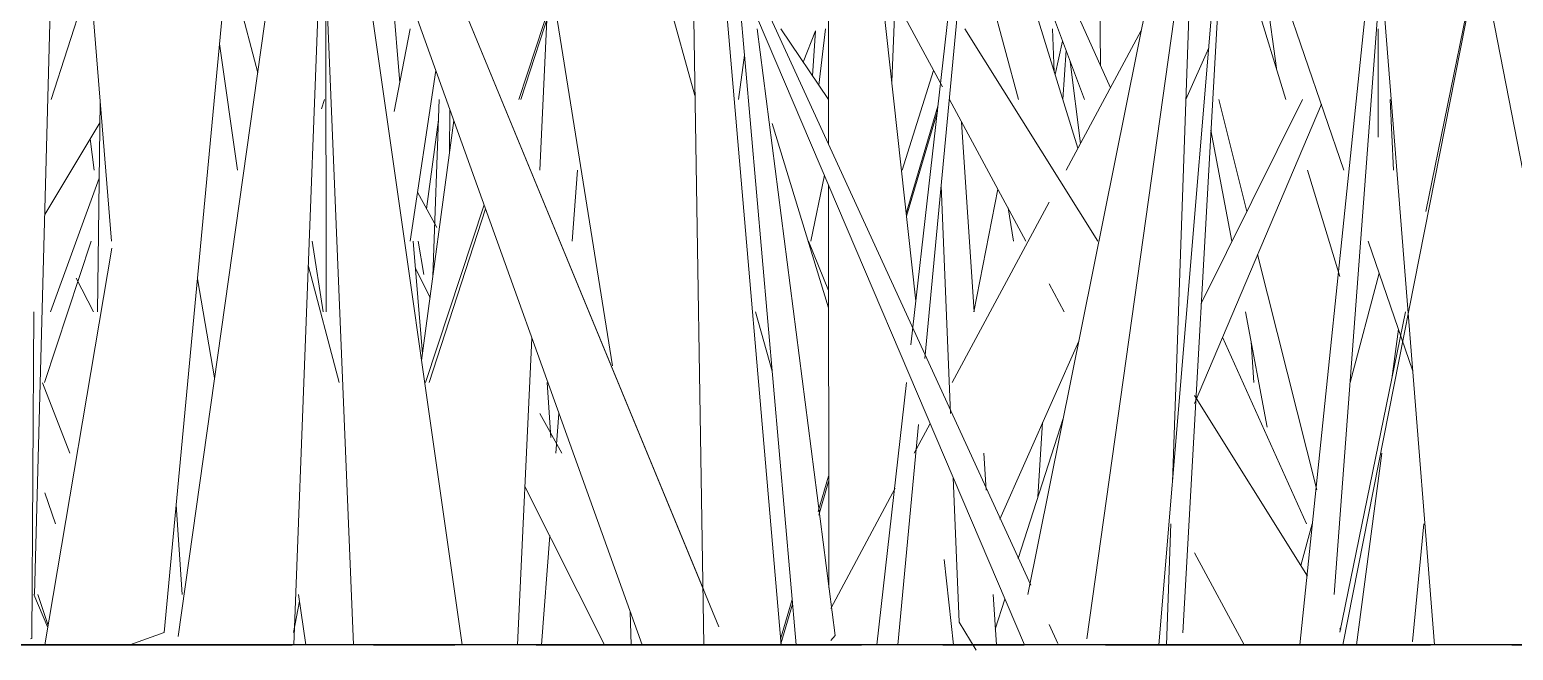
# Model space of a CAD drawing. Header units: millimetres. Extents: x -10020 to 20888, y -4665 to 12339.
# Drawn here: x 2640.8 to 2698.7, y 3047.8 to 3072 of the extents above; entities that cross this region are included whole.
import ezdxf

# ---------------------------------------------------------------- set-up
doc = ezdxf.new("R2010")
doc.units = ezdxf.units.MM
doc.linetypes.add('Grid Line 1_2_', pattern=[22.225, 12.7, -3.175, 3.175, -3.175])
doc.layers.add('G-IMPT', color=8, linetype='Continuous', lineweight=9)

# ---------------------------------------------------------------- blocks, each defined once
blk = doc.blocks.new('Grass Array - 25_dwg-V22-West')
at = {"layer": 'G-IMPT'}
for p, q in [((2692.87, 3098.365), (2702.67, 3048.049)), ((2662.163, 3097.633), (2660.699, 3066.517)), ((2679.748, 3049.962), (2688.428, 3093.079)), ((2667.099, 3048), (2666.414, 3091.003)), ((2653.432, 3048), (2651.691, 3089.857)), ((2675.188, 3059.712), (2678.64, 3090.06)), ((2646.03, 3048.487), (2649.806, 3088.588)), ((2666.695, 3087.745), (2676.425, 3069.767)), ((2659.879, 3069.275), (2665.755, 3087.081)), ((2641.938, 3085.829), (2640.975, 3049.962)), ((2643.972, 3063.757), (2642.187, 3085.829)), ((2667.099, 3050.131), (2652.371, 3085.829)), ((2667.684, 3048.711), (2652.371, 3085.829)), ((2690.37, 3048), (2694.285, 3085.829)), ((2682.584, 3070.611), (2682.445, 3085.6)), ((2651.656, 3084.266), (2646.576, 3048.331)), ((2666.758, 3069.438), (2662.934, 3083.07)), ((2667.08, 3083.274), (2670.118, 3048)), ((2652.754, 3082.417), (2657.672, 3048)), ((2677.937, 3082.59), (2675.733, 3059.18)), ((2682.978, 3069.735), (2677.741, 3081.367)), ((2684.863, 3048), (2687.631, 3081.019)), ((2653.078, 3080.311), (2664.691, 3048)), ((2663.466, 3080.04), (2659.965, 3069.275)), ((2677.741, 3080.168), (2681.708, 3067.373)), ((2678.484, 3078.574), (2681.966, 3069.275)), ((2692.048, 3048), (2698.089, 3078.57)), ((2671.963, 3077.552), (2671.969, 3067.555)), ((2682.059, 3048.245), (2686.238, 3077.997)), ((2679.874, 3050.336), (2667.618, 3077.034)), ((2651.097, 3048), (2652.178, 3076.393)), ((2679.392, 3069.275), (2677.384, 3076.723)), ((2667.711, 3075.948), (2679.619, 3048)), ((2687.308, 3075.272), (2685.802, 3048.475)), ((2689.1, 3075.259), (2692.095, 3066.516)), ((2649.685, 3070.323), (2648.507, 3074.793)), ((2654.826, 3074.793), (2655.235, 3069.928)), ((2688.865, 3074.793), (2689.458, 3070.497)), ((2695.631, 3048), (2693.5, 3074.793)), ((2652.365, 3060.998), (2652.341, 3074.23)), ((2661.067, 3074.344), (2663.539, 3058.89)), ((2668.404, 3074.321), (2670.709, 3048)), ((2675.382, 3061.417), (2673.966, 3074.311)), ((2689.831, 3069.275), (2688.238, 3074.495)), ((2693.537, 3074.33), (2691.709, 3049.962)), ((2641.618, 3069.275), (2642.909, 3073.291)), ((2674.442, 3069.972), (2674.57, 3073.195)), ((2696.989, 3073.192), (2695.296, 3064.913)), ((2686.043, 3072.515), (2685.395, 3054.355)), ((2655.643, 3072.034), (2655.018, 3068.81)), ((2672.237, 3048.369), (2669.184, 3072.034)), ((2670.114, 3072.034), (2671.968, 3069.277)), ((2671.459, 3071.958), (2670.985, 3070.74)), ((2671.349, 3070.198), (2671.459, 3071.958)), ((2671.594, 3069.834), (2671.852, 3072.034)), ((2682.483, 3063.757), (2677.299, 3072.034)), ((2680.785, 3070.349), (2680.721, 3072.034)), ((2681.248, 3066.516), (2684.178, 3071.967)), ((2693.427, 3072.034), (2693.434, 3067.806)), ((2648.192, 3071.45), (2648.902, 3066.516)), ((2681.111, 3071.558), (2680.815, 3070.253)), ((2681.245, 3071.201), (2681.123, 3069.275)), ((2686.815, 3071.288), (2685.921, 3069.275)), ((2668.459, 3069.275), (2668.695, 3071.006)), ((2681.408, 3070.764), (2681.808, 3067.558)), ((2655.638, 3063.757), (2656.636, 3070.412)), ((2674.85, 3066.516), (2676.075, 3070.414)), ((2643.533, 3069.183), (2643.427, 3060.998)), ((2652.178, 3068.918), (2652.29, 3069.275)), ((2656.527, 3062.39), (2656.776, 3069.275)), ((2657.193, 3068.862), (2657.173, 3067.227)), ((2675.007, 3064.836), (2676.241, 3069.014)), ((2676.691, 3069.275), (2679.678, 3063.757)), ((2691.212, 3069.094), (2686.26, 3057.421)), ((2686.524, 3061.325), (2690.482, 3069.275)), ((2687.205, 3069.275), (2688.305, 3064.903)), ((2694.03, 3066.516), (2693.905, 3069.275)), ((2643.522, 3068.369), (2641.373, 3064.794)), ((2656.087, 3059.093), (2657.337, 3068.46)), ((2656.281, 3065.01), (2656.747, 3068.482)), ((2669.773, 3068.344), (2671.973, 3061.146)), ((2676.224, 3068.815), (2675.019, 3064.721)), ((2677.663, 3060.998), (2677.167, 3068.396)), ((2643.143, 3067.737), (2643.302, 3066.516)), ((2686.903, 3068.075), (2687.723, 3063.757)), ((2641.591, 3060.998), (2643.494, 3066.204)), ((2662.169, 3066.516), (2661.959, 3063.757)), ((2671.275, 3063.757), (2671.809, 3066.33)), ((2671.97, 3065.953), (2671.98, 3050.225)), ((2691.94, 3062.367), (2690.674, 3066.516)), ((2656.68, 3064.288), (2655.923, 3065.658)), ((2676.368, 3065.924), (2676.733, 3057.035)), ((2678.582, 3065.781), (2677.65, 3060.998)), ((2656.236, 3058.239), (2658.522, 3065.164)), ((2658.578, 3065.009), (2656.376, 3058.239)), ((2676.798, 3058.239), (2680.581, 3065.277)), ((2678.979, 3065.048), (2679.191, 3063.757)), ((2641.361, 3058.239), (2643.19, 3063.757)), ((2652.235, 3060.998), (2651.818, 3063.757)), ((2655.754, 3063.757), (2656.123, 3059.362)), ((2655.955, 3063.757), (2656.171, 3062.445)), ((2671.184, 3063.757), (2671.973, 3061.822)), ((2693.041, 3063.757), (2694.779, 3058.685)), ((2643.994, 3063.477), (2641.379, 3048)), ((2688.726, 3063.233), (2691.037, 3054.048)), ((2652.868, 3058.239), (2651.661, 3062.82)), ((2655.844, 3062.685), (2656.415, 3061.55)), ((2693.473, 3062.497), (2692.331, 3058.239)), ((2642.603, 3062.307), (2643.28, 3060.998)), ((2647.329, 3062.284), (2648.002, 3058.418)), ((2680.581, 3062.087), (2681.171, 3060.998)), ((2640.869, 3048.258), (2640.939, 3060.998)), ((2669.773, 3058.686), (2669.125, 3060.998)), ((2688.247, 3060.998), (2689.1, 3056.502)), ((2694.495, 3060.998), (2691.94, 3048.505)), ((2694.218, 3060.321), (2693.961, 3058.384)), ((2660.391, 3059.964), (2659.828, 3048)), ((2681.739, 3059.852), (2678.658, 3052.909)), ((2690.638, 3052.721), (2687.357, 3060.008)), ((2688.576, 3058.239), (2688.469, 3059.826)), ((2642.354, 3055.48), (2641.279, 3058.222)), ((2661.128, 3056.095), (2660.983, 3058.239)), ((2673.856, 3048), (2675.021, 3058.239)), ((2690.669, 3050.689), (2686.26, 3057.728)), ((2661.554, 3055.48), (2660.699, 3057.025)), ((2661.447, 3057.026), (2661.329, 3055.48)), ((2681.139, 3056.869), (2679.371, 3051.378)), ((2675.49, 3056.604), (2674.68, 3048)), ((2675.315, 3055.48), (2675.938, 3056.639)), ((2680.328, 3056.672), (2680.145, 3053.782)), ((2678.129, 3054.041), (2678.033, 3055.48)), ((2693.575, 3055.48), (2692.582, 3048)), ((2671.568, 3053.2), (2671.977, 3054.583)), ((2671.977, 3054.381), (2671.588, 3053.058)), ((2676.836, 3054.532), (2677.068, 3048.892)), ((2641.375, 3053.933), (2641.793, 3052.721)), ((2660.119, 3054.187), (2663.231, 3048)), ((2672.06, 3049.426), (2674.579, 3054.111)), ((2646.732, 3049.962), (2646.497, 3053.468)), ((2685.337, 3052.721), (2685.169, 3048)), ((2690.851, 3052.721), (2690.415, 3051.094)), ((2695.217, 3052.721), (2694.771, 3048.137)), ((2661.085, 3052.267), (2660.76, 3048)), ((2686.26, 3051.595), (2688.205, 3048)), ((2676.856, 3048), (2676.49, 3051.334)), ((2641.494, 3048.68), (2640.94, 3049.962)), ((2641.102, 3049.962), (2641.506, 3048.755)), ((2651.284, 3049.962), (2651.566, 3048)), ((2670.099, 3048.227), (2670.554, 3049.767)), ((2678.534, 3048), (2678.403, 3049.962)), ((2678.859, 3049.785), (2678.481, 3048.612)), ((2651.319, 3049.714), (2651.081, 3048.483)), ((2664.27, 3048), (2664.226, 3049.292)), ((2670.569, 3049.595), (2670.114, 3048.048)), ((2677.741, 3047.791), (2677.068, 3048.892)), ((2680.918, 3048.062), (2680.581, 3048.795)), ((2691.97, 3048.613), (2691.94, 3048.66)), ((2691.97, 3048.613), (2691.94, 3048.593)), ((2640.869, 3048.258), (2640.817, 3048.243)), ((2646.03, 3048.487), (2644.694, 3048)), ((2672.237, 3048.369), (2672.06, 3048.179)), ((2694.779, 3048.135), (2694.771, 3048.137))]:
    blk.add_line(p, q, dxfattribs=at)
blk = doc.blocks.new('Grass Array - Grass Array-V25-West')
blk.add_blockref('Grass Array - 25_dwg-V22-West', (0, 0))

msp = doc.modelspace()

# ---------------------------------------------------------------- linework, layer by layer
msp.add_line((4710.823, 3048), (-7496.271, 3048))
at = {"linetype": 'Grid Line 1_2_'}
msp.add_line((-7496.271, 3048), (19186.713, 3048), dxfattribs=at)

# ---------------------------------------------------------------- block references
msp.add_blockref('Grass Array - Grass Array-V25-West', (0, 0))

doc.saveas('drawing.dxf')
